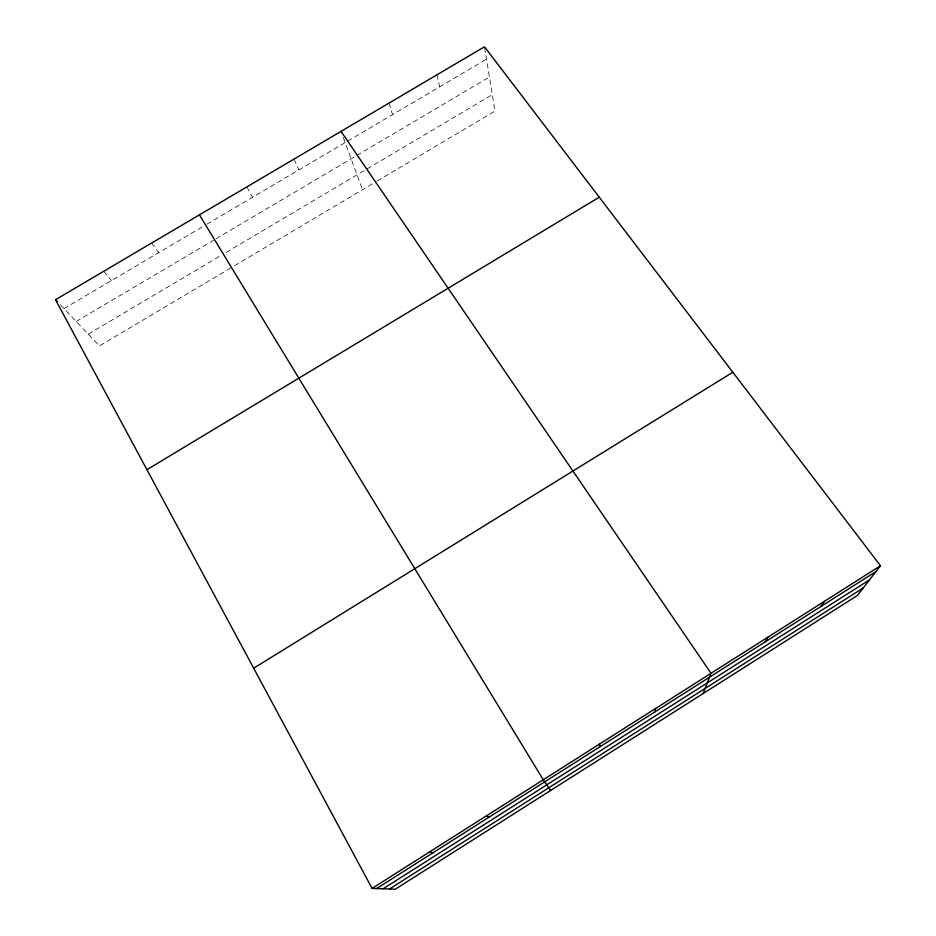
<?xml version="1.0" encoding="UTF-8"?>
<svg xmlns="http://www.w3.org/2000/svg" width="936" height="936" viewBox="0 0 936 936"><rect width="100%" height="100%" fill="white"/><g stroke="black" fill="none" stroke-linecap="round" stroke-linejoin="round"><path stroke-width="0.7" stroke-dasharray="4.68 3.51" d="M88.253 334.129L221.2 255.341M226.173 252.392L492.313 94.676M230.747 267.965L99.462 345.91L59.272 303.65M234.503 265.742L376.096 181.678M377.337 180.94L494.992 111.091L484.708 48.169M63.976 308.599L203.229 226.383M206.938 224.195L345.15 142.6M347.654 141.125L486.509 59.155M76.202 321.457L213.525 240.236M215.994 238.762L489.423 77.033M103.756 271.264L111.478 280.554M151.726 242.986L158.71 252.661M246.893 186.872L252.439 197.332M294.079 159.05L298.923 169.896M343.313 137.615L362.536 189.727M389.107 103.03L392.535 114.625M436.936 74.833L439.651 86.814"/><path stroke-width="1.4" d="M654.919 711.886L655.481 708.552M703.1 693.564L711.044 673.288L341.02 131.379M765.367 641.768L767.906 637.194M820.86 606.528L824.382 601.345M880.483 565.742L857.376 595.495L395.308 889.2L372.095 888.416L55.517 299.707L484.485 46.8L880.483 565.742L372.095 888.416M376.623 888.568L875.991 571.533M383.116 888.79L869.532 579.852M389.47 889.001L863.214 587.983M253.679 668.21L732.841 372.259M146.929 469.685L599.251 197.192M429.53 851.959L433.017 852.766M486.591 815.747L489.037 817.198M55.517 299.707L57.4 301.685M550.602 790.499L543.266 779.782L199.438 214.847M599.555 744.05L599.988 746.764"/></g></svg>
